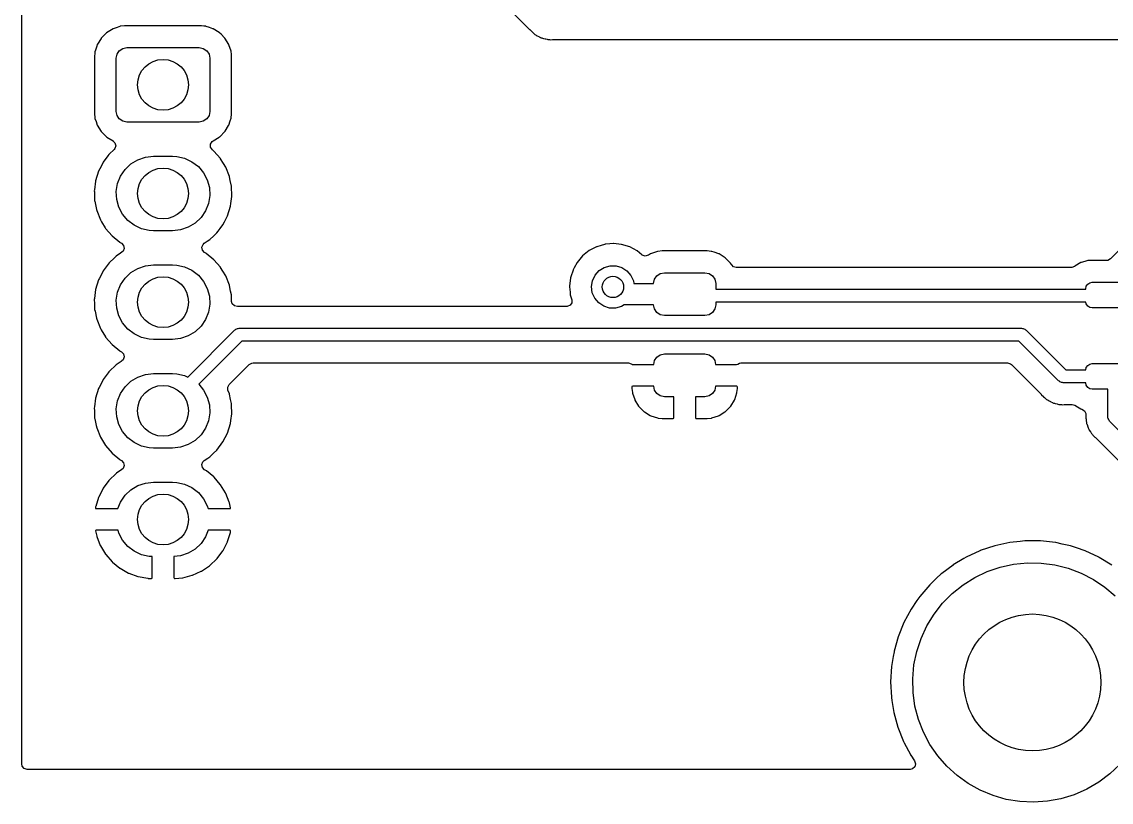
# Model space of a CAD drawing. Extents: x 14 to 417, y -165 to -100.
# Drawn here: x 14.48 to 39.94, y -162.82 to -144.58 of the extents above; entities that cross this region are included whole.
import ezdxf

# ---------------------------------------------------------------- set-up
doc = ezdxf.new("R2010")
doc.units = 0
doc.layers.add('BLACK', color=7, linetype='CONTINUOUS')

msp = doc.modelspace()

# ---------------------------------------------------------------- linework, layer by layer
at = {"layer": 'BLACK', "linetype": 'CONTINUOUS'}
for p, q in [((14.4785, -161.926), (14.4785, -116.288)), ((23.4793, -141.886), (26.3325, -144.739)), ((16.4607, -144.832), (16.3357, -144.957)), ((16.6111, -144.738), (16.4607, -144.832)), ((16.6835, -144.714), (16.6111, -144.738)), ((16.7723, -144.685), (16.6835, -144.714)), ((16.7788, -144.682), (16.7723, -144.685)), ((16.7723, -144.685), (16.7723, -144.685)), ((16.7857, -144.682), (16.7788, -144.682)), ((16.8813, -144.672), (16.7857, -144.682)), ((16.7857, -144.682), (16.7857, -144.682)), ((16.8814, -144.672), (16.8813, -144.672)), ((16.8846, -144.671), (16.8814, -144.672)), ((18.6754, -144.671), (16.8846, -144.671)), ((18.73, -144.677), (18.6754, -144.671)), ((18.773, -144.682), (18.73, -144.677)), ((18.7799, -144.682), (18.773, -144.682)), ((18.773, -144.682), (18.773, -144.682)), ((18.7864, -144.684), (18.7799, -144.682)), ((18.868, -144.711), (18.7864, -144.684)), ((18.7864, -144.684), (18.7864, -144.684)), ((18.9477, -144.738), (18.868, -144.711)), ((18.954, -144.742), (18.9477, -144.738)), ((19.0921, -144.827), (18.954, -144.742)), ((18.954, -144.742), (18.954, -144.742)), ((19.0983, -144.831), (19.0921, -144.827)), ((19.1358, -144.868), (19.0983, -144.831)), ((19.218, -144.95), (19.1358, -144.868)), ((26.3325, -144.739), (26.3404, -144.747)), ((26.3404, -144.747), (26.3447, -144.754)), ((26.3447, -144.754), (26.3505, -144.76)), ((26.3505, -144.76), (26.3505, -144.76)), ((26.3505, -144.76), (26.3964, -144.803)), ((26.3964, -144.803), (26.3992, -144.805)), ((26.3992, -144.805), (26.4198, -144.826)), ((26.4198, -144.826), (26.4233, -144.829)), ((26.4233, -144.829), (26.4323, -144.836)), ((26.4323, -144.836), (26.466, -144.868)), ((26.466, -144.868), (26.4729, -144.872)), ((26.4729, -144.872), (26.4729, -144.872)), ((26.4729, -144.872), (26.4848, -144.878)), ((26.4848, -144.878), (26.5013, -144.889)), ((16.2429, -145.107), (16.2304, -145.145)), ((16.2483, -145.098), (16.2429, -145.107)), ((16.3319, -144.963), (16.2483, -145.098)), ((16.3357, -144.957), (16.3319, -144.963)), ((16.3319, -144.963), (16.3319, -144.963)), ((19.2235, -144.956), (19.218, -144.95)), ((19.3165, -145.106), (19.2235, -144.956)), ((19.3189, -145.113), (19.3165, -145.106)), ((19.3692, -145.264), (19.3189, -145.113)), ((26.5013, -144.889), (26.5114, -144.897)), ((26.5114, -144.897), (26.5182, -144.902)), ((26.5182, -144.902), (26.5255, -144.906)), ((26.5255, -144.906), (26.5255, -144.906)), ((26.5255, -144.906), (26.5606, -144.921)), ((26.5606, -144.921), (26.5713, -144.926)), ((26.5713, -144.926), (26.6037, -144.944)), ((26.6037, -144.944), (26.6118, -144.948)), ((26.6118, -144.948), (26.6326, -144.954)), ((26.6326, -144.954), (26.6512, -144.96)), ((26.6512, -144.96), (26.6709, -144.968)), ((26.6709, -144.968), (26.7147, -144.975)), ((26.7147, -144.975), (26.7166, -144.976)), ((26.7166, -144.976), (26.7282, -144.978)), ((26.7282, -144.978), (26.7562, -144.985)), ((26.7562, -144.985), (26.7729, -144.99)), ((26.7729, -144.99), (26.7944, -144.99)), ((26.7944, -144.99), (26.8141, -144.991)), ((26.8141, -144.991), (26.8353, -144.995)), ((26.8353, -144.995), (26.8813, -144.99)), ((26.8813, -144.99), (26.8931, -144.99)), ((26.8931, -144.99), (144.051, -144.99)), ((16.1829, -145.317), (16.1765, -145.38)), ((16.1765, -145.38), (16.1765, -146.72)), ((16.1865, -145.282), (16.1829, -145.317)), ((16.1872, -145.275), (16.1865, -145.282)), ((16.1865, -145.282), (16.1865, -145.282)), ((16.1997, -145.238), (16.1872, -145.275)), ((16.2304, -145.145), (16.1997, -145.238)), ((16.685, -145.43), (16.704, -145.334)), ((16.704, -145.334), (16.7582, -145.253)), ((16.7582, -145.253), (16.8393, -145.199)), ((16.8393, -145.199), (16.935, -145.18)), ((16.935, -145.18), (18.625, -145.18)), ((18.625, -145.18), (18.7207, -145.199)), ((18.7207, -145.199), (18.8018, -145.253)), ((18.8018, -145.253), (18.856, -145.334)), ((18.856, -145.334), (18.875, -145.43)), ((19.3725, -145.274), (19.3692, -145.264)), ((19.3732, -145.281), (19.3725, -145.274)), ((19.3776, -145.323), (19.3732, -145.281)), ((19.3732, -145.281), (19.3732, -145.281)), ((19.3835, -145.38), (19.3776, -145.323)), ((19.3835, -146.72), (19.3835, -145.38)), ((16.685, -146.67), (16.685, -145.43)), ((18.875, -145.43), (18.875, -146.67)), ((16.704, -146.766), (16.685, -146.67)), ((18.875, -146.67), (18.856, -146.766)), ((16.1765, -146.72), (16.1768, -146.724)), ((16.1768, -146.724), (16.1768, -146.724)), ((16.1768, -146.724), (16.1862, -146.814)), ((16.1862, -146.814), (16.1875, -146.826)), ((16.1875, -146.826), (16.1897, -146.833)), ((16.1897, -146.833), (16.1897, -146.833)), ((16.1897, -146.833), (16.214, -146.906)), ((16.214, -146.906), (16.2434, -146.994)), ((16.7582, -146.847), (16.704, -146.766)), ((16.8393, -146.901), (16.7582, -146.847)), ((16.935, -146.92), (16.8393, -146.901)), ((18.625, -146.92), (16.935, -146.92)), ((18.7207, -146.901), (18.625, -146.92)), ((18.8018, -146.847), (18.7207, -146.901)), ((18.856, -146.766), (18.8018, -146.847)), ((19.3171, -146.993), (19.3494, -146.895)), ((19.3494, -146.895), (19.3706, -146.831)), ((19.3706, -146.831), (19.3728, -146.825)), ((19.3706, -146.831), (19.3706, -146.831)), ((19.3728, -146.825), (19.3738, -146.815)), ((19.3738, -146.815), (19.3808, -146.747)), ((19.3808, -146.747), (19.3835, -146.72)), ((16.2434, -146.994), (16.3365, -147.144)), ((16.3365, -147.144), (16.4617, -147.269)), ((19.1134, -147.254), (19.2191, -147.148)), ((19.2191, -147.148), (19.2243, -147.143)), ((19.2243, -147.143), (19.2318, -147.131)), ((19.2318, -147.131), (19.3133, -146.999)), ((19.3133, -146.999), (19.3171, -146.993)), ((19.3133, -146.999), (19.3133, -146.999)), ((16.4617, -147.269), (16.4679, -147.273)), ((16.4679, -147.273), (16.4679, -147.273)), ((16.4679, -147.273), (16.6123, -147.362)), ((16.6123, -147.362), (16.6109, -147.364)), ((16.6109, -147.364), (16.6553, -147.403)), ((16.6553, -147.403), (16.6748, -147.472)), ((18.8903, -147.438), (18.927, -147.377)), ((18.927, -147.377), (18.9494, -147.362)), ((18.9489, -147.362), (19.0931, -147.272)), ((18.9494, -147.362), (18.9489, -147.362)), ((19.0931, -147.272), (19.0993, -147.268)), ((19.0993, -147.268), (19.1134, -147.254)), ((16.5156, -147.678), (16.4923, -147.709)), ((16.5188, -147.673), (16.5156, -147.678)), ((16.5227, -147.67), (16.5188, -147.673)), ((16.6357, -147.562), (16.5227, -147.67)), ((16.5227, -147.67), (16.5227, -147.67)), ((16.6542, -147.54), (16.6357, -147.562)), ((16.6748, -147.472), (16.6542, -147.54)), ((18.8922, -147.509), (18.8903, -147.438)), ((18.9322, -147.568), (18.8922, -147.509)), ((18.9695, -147.598), (18.9322, -147.568)), ((19.1228, -147.775), (18.9695, -147.598)), ((16.3768, -147.866), (16.3, -148.017)), ((16.3792, -147.861), (16.3768, -147.866)), ((16.3768, -147.866), (16.3768, -147.866)), ((16.4923, -147.709), (16.3792, -147.861)), ((16.8925, -148.026), (17.029, -147.897)), ((17.029, -147.897), (17.1901, -147.8)), ((17.1901, -147.8), (17.3682, -147.74)), ((17.3682, -147.74), (17.555, -147.72)), ((17.555, -147.72), (18.005, -147.72)), ((18.005, -147.72), (18.102, -147.725)), ((18.102, -147.725), (18.2854, -147.766)), ((18.2854, -147.766), (18.4557, -147.846)), ((18.4557, -147.846), (18.605, -147.96)), ((19.1256, -147.779), (19.1228, -147.775)), ((19.1929, -147.89), (19.1256, -147.779)), ((19.1256, -147.779), (19.1256, -147.779)), ((19.2442, -147.975), (19.1929, -147.89)), ((16.2732, -148.07), (16.2038, -148.293)), ((16.3, -148.017), (16.2732, -148.07)), ((16.717, -148.356), (16.7868, -148.182)), ((16.7868, -148.182), (16.8925, -148.026)), ((18.605, -147.96), (18.7263, -148.104)), ((18.7263, -148.104), (18.8139, -148.27)), ((19.3301, -148.192), (19.2442, -147.975)), ((19.3312, -148.198), (19.3301, -148.192)), ((16.2031, -148.298), (16.1757, -148.505)), ((16.2038, -148.293), (16.2031, -148.298)), ((16.2031, -148.298), (16.2031, -148.298)), ((16.6864, -148.541), (16.717, -148.356)), ((18.8139, -148.27), (18.8638, -148.451)), ((18.8638, -148.451), (18.8736, -148.639)), ((19.3496, -148.285), (19.3312, -148.198)), ((19.3312, -148.198), (19.3312, -148.198)), ((19.3782, -148.421), (19.3496, -148.285)), ((19.3869, -148.655), (19.3782, -148.421)), ((16.1757, -148.505), (16.1731, -148.525)), ((16.1731, -148.525), (16.1733, -148.53)), ((16.1733, -148.53), (16.1733, -148.53)), ((16.1733, -148.53), (16.1742, -148.555)), ((16.1742, -148.555), (16.1818, -148.759)), ((16.6962, -148.729), (16.6864, -148.541)), ((18.8736, -148.639), (18.843, -148.824)), ((19.3648, -148.822), (19.3862, -148.66)), ((19.3862, -148.66), (19.3869, -148.655)), ((19.3862, -148.66), (19.3862, -148.66)), ((16.1818, -148.759), (16.1844, -148.771)), ((16.1844, -148.771), (16.2258, -148.968)), ((16.7461, -148.91), (16.6962, -148.729)), ((16.8337, -149.076), (16.7461, -148.91)), ((18.843, -148.824), (18.7732, -148.998)), ((19.2868, -149.111), (19.3562, -148.887)), ((19.3562, -148.887), (19.3648, -148.822)), ((16.2258, -148.968), (16.2299, -148.988)), ((16.2299, -148.988), (16.3158, -149.205)), ((16.3158, -149.205), (16.3423, -149.249)), ((16.955, -149.22), (16.8337, -149.076)), ((18.6675, -149.154), (18.531, -149.283)), ((18.7732, -148.998), (18.6675, -149.154)), ((19.2147, -149.252), (19.2844, -149.115)), ((19.2844, -149.115), (19.2868, -149.111)), ((19.2844, -149.115), (19.2844, -149.115)), ((16.3423, -149.249), (16.43, -149.393)), ((16.43, -149.393), (16.4372, -149.405)), ((16.4372, -149.405), (16.5905, -149.582)), ((17.1043, -149.334), (16.955, -149.22)), ((17.2746, -149.414), (17.1043, -149.334)), ((17.458, -149.455), (17.2746, -149.414)), ((17.555, -149.46), (17.458, -149.455)), ((18.005, -149.46), (17.555, -149.46)), ((18.1918, -149.44), (18.005, -149.46)), ((18.3699, -149.38), (18.1918, -149.44)), ((18.531, -149.283), (18.3699, -149.38)), ((19.0654, -149.474), (19.1136, -149.409)), ((19.1136, -149.409), (19.1808, -149.319)), ((19.1808, -149.319), (19.2147, -149.252)), ((16.5905, -149.582), (16.7714, -149.73)), ((18.7434, -149.755), (18.8152, -149.706)), ((18.8152, -149.706), (18.8719, -149.668)), ((18.8719, -149.668), (18.8771, -149.663)), ((18.8771, -149.663), (18.965, -149.579)), ((18.965, -149.579), (19.0412, -149.507)), ((19.0412, -149.507), (19.0654, -149.474)), ((40.3467, -149.698), (39.9246, -150.12)), ((16.7714, -149.73), (16.776, -149.733)), ((16.776, -149.733), (16.776, -149.733)), ((16.776, -149.733), (16.8085, -149.751)), ((16.8165, -149.965), (16.7882, -149.984)), ((16.8085, -149.751), (16.8578, -149.802)), ((16.8457, -149.938), (16.8165, -149.965)), ((16.8717, -149.872), (16.8457, -149.938)), ((16.8578, -149.802), (16.8717, -149.872)), ((18.6883, -149.848), (18.7143, -149.782)), ((18.7022, -149.918), (18.6883, -149.848)), ((18.7515, -149.969), (18.7022, -149.918)), ((18.7143, -149.782), (18.7434, -149.755)), ((18.784, -149.987), (18.7515, -149.969)), ((27.7407, -149.926), (27.5866, -150.05)), ((27.847, -149.871), (27.7407, -149.926)), ((27.9105, -149.838), (27.847, -149.871)), ((27.916, -149.835), (27.9105, -149.838)), ((27.9105, -149.838), (27.9105, -149.838)), ((28.0185, -149.805), (27.916, -149.835)), ((28.0998, -149.781), (28.0185, -149.805)), ((28.1057, -149.779), (28.0998, -149.781)), ((28.0998, -149.781), (28.0998, -149.781)), ((28.1118, -149.778), (28.1057, -149.779)), ((28.1119, -149.778), (28.1118, -149.778)), ((28.2204, -149.769), (28.1119, -149.778)), ((28.3027, -149.761), (28.2204, -149.769)), ((28.3088, -149.762), (28.3027, -149.761)), ((28.4932, -149.781), (28.3088, -149.762)), ((28.3088, -149.762), (28.3088, -149.762)), ((28.4994, -149.782), (28.4932, -149.781)), ((28.4932, -149.781), (28.4932, -149.781)), ((28.6883, -149.84), (28.4994, -149.782)), ((28.8623, -149.934), (28.6883, -149.84)), ((28.9713, -150.024), (28.8623, -149.934)), ((29.2682, -149.969), (29.1731, -150)), ((29.3343, -149.947), (29.2682, -149.969)), ((29.3408, -149.944), (29.3343, -149.947)), ((29.3343, -149.947), (29.3343, -149.947)), ((29.3477, -149.944), (29.3408, -149.944)), ((29.4433, -149.934), (29.3477, -149.944)), ((29.3477, -149.944), (29.3477, -149.944)), ((29.4434, -149.934), (29.4433, -149.934)), ((29.4466, -149.933), (29.4434, -149.934)), ((30.4974, -149.933), (29.4466, -149.933)), ((30.5433, -149.938), (30.4974, -149.933)), ((30.595, -149.944), (30.5433, -149.938)), ((30.6019, -149.944), (30.595, -149.944)), ((30.595, -149.944), (30.595, -149.944)), ((30.6084, -149.946), (30.6019, -149.944)), ((30.6655, -149.965), (30.6084, -149.946)), ((30.6084, -149.946), (30.6084, -149.946)), ((30.7697, -150), (30.6655, -149.965)), ((16.5188, -150.213), (16.3792, -150.401)), ((16.6452, -150.093), (16.5188, -150.213)), ((16.6842, -150.055), (16.6452, -150.093)), ((16.6881, -150.052), (16.6842, -150.055)), ((16.6842, -150.055), (16.6842, -150.055)), ((16.7882, -149.984), (16.6881, -150.052)), ((18.7886, -149.99), (18.784, -149.987)), ((18.784, -149.987), (18.784, -149.987)), ((18.9695, -150.138), (18.7886, -149.99)), ((19.1228, -150.315), (18.9695, -150.138)), ((27.4565, -150.207), (27.3887, -150.331)), ((27.4594, -150.202), (27.4565, -150.207)), ((27.4565, -150.207), (27.4565, -150.207)), ((27.5866, -150.05), (27.4594, -150.202)), ((28.9817, -150.032), (28.9713, -150.024)), ((29.0495, -150.053), (28.9817, -150.032)), ((29.1179, -150.035), (29.0495, -150.053)), ((29.1274, -150.029), (29.1179, -150.035)), ((29.1731, -150), (29.1274, -150.029)), ((30.776, -150.004), (30.7697, -150)), ((30.8756, -150.065), (30.776, -150.004)), ((30.776, -150.004), (30.776, -150.004)), ((30.9203, -150.093), (30.8756, -150.065)), ((31.0455, -150.218), (30.9203, -150.093)), ((31.0648, -150.249), (31.0455, -150.218)), ((39.2344, -150.206), (39.0912, -150.291)), ((39.242, -150.204), (39.2344, -150.206)), ((39.3232, -150.181), (39.242, -150.204)), ((39.242, -150.204), (39.242, -150.204)), ((39.3942, -150.16), (39.3232, -150.181)), ((39.4006, -150.159), (39.3942, -150.16)), ((39.429, -150.157), (39.4006, -150.159)), ((39.4006, -150.159), (39.4006, -150.159)), ((39.4315, -150.157), (39.429, -150.157)), ((39.429, -150.157), (39.429, -150.157)), ((39.8355, -150.157), (39.4315, -150.157)), ((39.8623, -150.154), (39.8355, -150.157)), ((39.9246, -150.12), (39.8623, -150.154)), ((16.3768, -150.406), (16.2863, -150.584)), ((16.3792, -150.401), (16.3768, -150.406)), ((16.3768, -150.406), (16.3768, -150.406)), ((16.8925, -150.566), (17.029, -150.437)), ((17.029, -150.437), (17.1901, -150.34)), ((17.1901, -150.34), (17.3682, -150.28)), ((17.3682, -150.28), (17.555, -150.26)), ((17.555, -150.26), (18.005, -150.26)), ((18.005, -150.26), (18.102, -150.265)), ((18.102, -150.265), (18.2854, -150.306)), ((18.2854, -150.306), (18.4557, -150.386)), ((18.4557, -150.386), (18.605, -150.5)), ((19.1256, -150.319), (19.1228, -150.315)), ((19.178, -150.406), (19.1256, -150.319)), ((19.1256, -150.319), (19.1256, -150.319)), ((19.2442, -150.515), (19.178, -150.406)), ((27.3623, -150.381), (27.3111, -150.542)), ((27.3642, -150.375), (27.3623, -150.381)), ((27.3623, -150.381), (27.3623, -150.381)), ((27.3887, -150.331), (27.3642, -150.375)), ((27.8777, -150.5), (27.9715, -150.394)), ((27.9715, -150.394), (28.0914, -150.318)), ((28.0914, -150.318), (28.2277, -150.279)), ((28.2277, -150.279), (28.3695, -150.28)), ((28.3695, -150.28), (28.5053, -150.321)), ((28.5053, -150.321), (28.6243, -150.398)), ((28.6243, -150.398), (28.7168, -150.505)), ((29.3202, -150.515), (29.4013, -150.461)), ((29.4013, -150.461), (29.497, -150.442)), ((29.497, -150.442), (30.447, -150.442)), ((30.447, -150.442), (30.5427, -150.461)), ((30.5427, -150.461), (30.6238, -150.515)), ((31.0725, -150.261), (31.0648, -150.249)), ((31.1115, -150.301), (31.0725, -150.261)), ((31.1796, -150.321), (31.1115, -150.301)), ((39.0111, -150.321), (31.1796, -150.321)), ((39.0222, -150.321), (39.0111, -150.321)), ((39.0873, -150.295), (39.0222, -150.321)), ((39.0912, -150.291), (39.0873, -150.295)), ((16.2732, -150.609), (16.2038, -150.833)), ((16.2863, -150.584), (16.2732, -150.609)), ((16.717, -150.896), (16.7868, -150.722)), ((16.7868, -150.722), (16.8925, -150.566)), ((18.605, -150.5), (18.7263, -150.644)), ((18.7263, -150.644), (18.8139, -150.81)), ((19.3301, -150.732), (19.2442, -150.515)), ((19.3312, -150.738), (19.3301, -150.732)), ((19.3589, -150.87), (19.3312, -150.738)), ((19.3312, -150.738), (19.3312, -150.738)), ((27.3044, -150.564), (27.2823, -150.76)), ((27.3111, -150.542), (27.3044, -150.564)), ((27.7956, -150.768), (27.8174, -150.628)), ((27.8174, -150.628), (27.8777, -150.5)), ((28.7168, -150.505), (28.7755, -150.634)), ((28.7755, -150.634), (28.7838, -150.692)), ((28.7838, -150.692), (29.247, -150.692)), ((29.247, -150.692), (29.266, -150.596)), ((29.266, -150.596), (29.3202, -150.515)), ((30.6238, -150.515), (30.678, -150.596)), ((30.678, -150.596), (30.697, -150.692)), ((30.697, -150.692), (30.697, -150.829)), ((39.3594, -150.758), (39.3919, -150.709)), ((39.3919, -150.709), (39.4406, -150.677)), ((39.4406, -150.677), (39.498, -150.665)), ((39.498, -150.665), (40.0984, -150.665)), ((16.2031, -150.838), (16.1763, -151.041)), ((16.2038, -150.833), (16.2031, -150.838)), ((16.2031, -150.838), (16.2031, -150.838)), ((16.6864, -151.081), (16.717, -150.896)), ((18.8139, -150.81), (18.8638, -150.991)), ((18.8638, -150.991), (18.8736, -151.179)), ((19.3782, -150.961), (19.3589, -150.87)), ((19.3838, -151.112), (19.3782, -150.961)), ((27.2823, -150.76), (27.2832, -150.771)), ((27.2832, -150.771), (27.2938, -150.897)), ((27.2938, -150.897), (27.2989, -150.957)), ((27.2989, -150.957), (27.3318, -151.072)), ((27.814, -150.909), (27.7956, -150.768)), ((27.8711, -151.039), (27.814, -150.909)), ((30.697, -150.829), (39.348, -150.829)), ((39.348, -150.815), (39.3594, -150.758)), ((39.348, -150.829), (39.348, -150.815)), ((16.1763, -151.041), (16.1731, -151.065)), ((16.1731, -151.065), (16.1733, -151.07)), ((16.1733, -151.07), (16.1733, -151.07)), ((16.1733, -151.07), (16.1767, -151.162)), ((16.1767, -151.162), (16.1818, -151.299)), ((16.6962, -151.269), (16.6864, -151.081)), ((18.8736, -151.179), (18.843, -151.364)), ((19.3838, -151.113), (19.3838, -151.112)), ((19.3987, -151.167), (19.3838, -151.113)), ((19.4484, -151.218), (19.3987, -151.167)), ((19.5166, -151.233), (19.4484, -151.218)), ((19.5457, -151.233), (19.5166, -151.233)), ((19.5166, -151.233), (19.5166, -151.233)), ((19.5496, -151.233), (19.5457, -151.233)), ((19.6125, -151.231), (19.5496, -151.233)), ((19.6205, -151.231), (19.6125, -151.231)), ((19.6125, -151.231), (19.6125, -151.231)), ((19.6282, -151.233), (19.6205, -151.231)), ((19.6401, -151.233), (19.6282, -151.233)), ((27.2108, -151.233), (19.6401, -151.233)), ((27.228, -151.232), (27.2108, -151.233)), ((27.2928, -151.203), (27.228, -151.232)), ((27.3315, -151.144), (27.2928, -151.203)), ((27.332, -151.073), (27.3315, -151.144)), ((27.3318, -151.072), (27.332, -151.073)), ((27.9623, -151.147), (27.8711, -151.039)), ((28.0803, -151.226), (27.9623, -151.147)), ((28.2157, -151.268), (28.0803, -151.226)), ((28.4942, -151.233), (28.3574, -151.271)), ((28.5614, -151.192), (28.4942, -151.233)), ((29.247, -151.192), (28.5614, -151.192)), ((29.266, -151.288), (29.247, -151.192)), ((30.697, -151.192), (30.678, -151.288)), ((39.3508, -151.13), (30.697, -151.13)), ((30.697, -151.13), (30.697, -151.192)), ((39.3594, -151.173), (39.3508, -151.13)), ((39.3919, -151.222), (39.3594, -151.173)), ((39.4406, -151.254), (39.3919, -151.222)), ((16.1818, -151.299), (16.1909, -151.342)), ((16.1909, -151.342), (16.225, -151.504)), ((16.225, -151.504), (16.2299, -151.528)), ((16.7461, -151.45), (16.6962, -151.269)), ((16.8337, -151.616), (16.7461, -151.45)), ((18.843, -151.364), (18.7732, -151.538)), ((28.3574, -151.271), (28.2157, -151.268)), ((29.3202, -151.369), (29.266, -151.288)), ((29.4013, -151.423), (29.3202, -151.369)), ((29.497, -151.442), (29.4013, -151.423)), ((30.447, -151.442), (29.497, -151.442)), ((30.5427, -151.423), (30.447, -151.442)), ((30.6238, -151.369), (30.5427, -151.423)), ((30.678, -151.288), (30.6238, -151.369)), ((39.498, -151.266), (39.4406, -151.254)), ((40.523, -151.266), (39.498, -151.266)), ((16.2299, -151.528), (16.3158, -151.745)), ((16.3158, -151.745), (16.3332, -151.774)), ((16.955, -151.76), (16.8337, -151.616)), ((17.1043, -151.874), (16.955, -151.76)), ((18.6675, -151.694), (18.531, -151.823)), ((18.7732, -151.538), (18.6675, -151.694)), ((19.469, -151.776), (19.483, -151.762)), ((19.483, -151.762), (19.5021, -151.757)), ((19.5021, -151.757), (19.5192, -151.747)), ((19.5192, -151.747), (19.5389, -151.747)), ((19.5389, -151.747), (19.558, -151.742)), ((19.558, -151.742), (37.846, -151.742)), ((37.846, -151.742), (37.8651, -151.747)), ((37.8651, -151.747), (37.8848, -151.747)), ((37.8848, -151.747), (37.9019, -151.757)), ((37.9019, -151.757), (37.921, -151.762)), ((37.921, -151.762), (37.935, -151.776)), ((16.3332, -151.774), (16.4339, -151.94)), ((16.4339, -151.94), (16.4372, -151.945)), ((16.4372, -151.945), (16.5905, -152.122)), ((17.2746, -151.954), (17.1043, -151.874)), ((17.458, -151.995), (17.2746, -151.954)), ((17.555, -152), (17.458, -151.995)), ((18.005, -152), (17.555, -152)), ((18.1918, -151.98), (18.005, -152)), ((18.3699, -151.92), (18.1918, -151.98)), ((18.3577, -152.88), (19.4519, -151.786)), ((18.531, -151.823), (18.3699, -151.92)), ((19.4519, -151.786), (19.469, -151.776)), ((37.935, -151.776), (37.9521, -151.786)), ((37.9521, -151.786), (38.8816, -152.715)), ((16.5905, -152.122), (16.7714, -152.27)), ((16.7714, -152.27), (16.776, -152.273)), ((19.6201, -152.042), (18.6128, -153.049)), ((37.7839, -152.042), (19.6201, -152.042)), ((38.7134, -152.972), (37.7839, -152.042)), ((16.7987, -152.517), (16.6881, -152.592)), ((16.776, -152.273), (16.776, -152.273)), ((16.776, -152.273), (16.8085, -152.291)), ((16.8165, -152.505), (16.7987, -152.517)), ((16.8085, -152.291), (16.8578, -152.342)), ((16.8457, -152.478), (16.8165, -152.505)), ((16.8717, -152.412), (16.8457, -152.478)), ((16.8578, -152.342), (16.8717, -152.412)), ((29.2478, -152.588), (29.266, -152.496)), ((29.266, -152.496), (29.3202, -152.415)), ((29.3202, -152.415), (29.4013, -152.361)), ((29.4013, -152.361), (29.497, -152.342)), ((29.497, -152.342), (30.447, -152.342)), ((30.447, -152.342), (30.5427, -152.361)), ((30.5427, -152.361), (30.6238, -152.415)), ((30.6238, -152.415), (30.678, -152.496)), ((30.678, -152.496), (30.6962, -152.588)), ((16.5156, -152.758), (16.4976, -152.782)), ((16.5188, -152.753), (16.5156, -152.758)), ((16.6881, -152.592), (16.5188, -152.753)), ((19.3259, -153.055), (19.7939, -152.587)), ((19.7939, -152.587), (19.8562, -152.553)), ((19.8562, -152.553), (19.8829, -152.55)), ((19.8829, -152.55), (28.6565, -152.55)), ((28.6565, -152.55), (28.7246, -152.571)), ((28.7246, -152.571), (28.739, -152.581)), ((28.739, -152.581), (28.7449, -152.586)), ((28.7449, -152.586), (28.7525, -152.588)), ((28.7525, -152.588), (29.2478, -152.588)), ((30.6962, -152.588), (31.1869, -152.588)), ((31.1869, -152.588), (31.2154, -152.58)), ((31.2154, -152.58), (31.2528, -152.556)), ((31.2528, -152.556), (31.2883, -152.55)), ((31.2883, -152.55), (37.521, -152.55)), ((37.521, -152.55), (37.5892, -152.571)), ((37.5892, -152.571), (37.6101, -152.587)), ((37.6101, -152.587), (38.2958, -153.273)), ((38.8816, -152.715), (39.348, -152.715)), ((39.348, -152.715), (39.3594, -152.658)), ((39.3594, -152.658), (39.3919, -152.609)), ((39.3919, -152.609), (39.4406, -152.577)), ((39.4406, -152.577), (39.498, -152.565)), ((39.498, -152.565), (40.523, -152.565)), ((16.3768, -152.946), (16.2868, -153.123)), ((16.3792, -152.941), (16.3768, -152.946)), ((16.3768, -152.946), (16.3768, -152.946)), ((16.4976, -152.782), (16.3792, -152.941)), ((16.8925, -153.106), (17.029, -152.977)), ((17.029, -152.977), (17.1901, -152.88)), ((17.1901, -152.88), (17.3682, -152.82)), ((17.3682, -152.82), (17.555, -152.8)), ((17.555, -152.8), (18.005, -152.8)), ((18.005, -152.8), (18.102, -152.805)), ((18.102, -152.805), (18.2854, -152.846)), ((18.2854, -152.846), (18.3577, -152.88)), ((38.7305, -152.981), (38.7134, -152.972)), ((38.7445, -152.995), (38.7305, -152.981)), ((38.7636, -153.001), (38.7445, -152.995)), ((38.7807, -153.01), (38.7636, -153.001)), ((38.8004, -153.01), (38.7807, -153.01)), ((38.8195, -153.016), (38.8004, -153.01)), ((39.348, -153.016), (38.8195, -153.016)), ((39.3594, -153.073), (39.348, -153.016)), ((16.2732, -153.149), (16.2038, -153.373)), ((16.2868, -153.123), (16.2732, -153.149)), ((16.717, -153.436), (16.7868, -153.262)), ((16.7868, -153.262), (16.8925, -153.106)), ((18.6128, -153.049), (18.7263, -153.184)), ((18.7263, -153.184), (18.8139, -153.35)), ((19.2914, -153.12), (19.3259, -153.055)), ((19.2932, -153.139), (19.2914, -153.12)), ((19.2978, -153.191), (19.2932, -153.139)), ((19.3301, -153.272), (19.2978, -153.191)), ((19.3312, -153.278), (19.3301, -153.272)), ((19.3582, -153.406), (19.3312, -153.278)), ((19.3312, -153.278), (19.3312, -153.278)), ((28.7407, -153.102), (28.739, -153.11)), ((28.739, -153.11), (28.739, -153.139)), ((28.739, -153.139), (28.7393, -153.146)), ((28.7393, -153.146), (28.7493, -153.241)), ((28.7419, -153.1), (28.7407, -153.102)), ((28.7571, -153.096), (28.7419, -153.1)), ((28.7493, -153.241), (28.7521, -153.255)), ((28.7521, -153.255), (28.8036, -153.409)), ((29.2478, -153.096), (28.7571, -153.096)), ((29.266, -153.188), (29.2478, -153.096)), ((29.3202, -153.269), (29.266, -153.188)), ((29.4013, -153.323), (29.3202, -153.269)), ((30.6238, -153.269), (30.5427, -153.323)), ((30.678, -153.188), (30.6238, -153.269)), ((30.6962, -153.096), (30.678, -153.188)), ((31.1915, -153.096), (30.6962, -153.096)), ((31.141, -153.408), (31.1921, -153.253)), ((31.1991, -153.098), (31.1915, -153.096)), ((31.1921, -153.253), (31.195, -153.24)), ((31.195, -153.24), (31.2047, -153.146)), ((31.2005, -153.099), (31.1991, -153.098)), ((31.205, -153.114), (31.2005, -153.099)), ((31.2047, -153.146), (31.205, -153.139)), ((31.205, -153.139), (31.205, -153.114)), ((38.2958, -153.273), (38.3038, -153.282)), ((38.3038, -153.282), (38.3081, -153.289)), ((38.3081, -153.289), (38.3139, -153.294)), ((39.3919, -153.122), (39.3594, -153.073)), ((39.4406, -153.154), (39.3919, -153.122)), ((39.498, -153.165), (39.4406, -153.154)), ((39.8605, -153.165), (39.498, -153.165)), ((39.8605, -153.802), (39.8605, -153.165)), ((16.2031, -153.378), (16.1762, -153.581)), ((16.2038, -153.373), (16.2031, -153.378)), ((16.2031, -153.378), (16.2031, -153.378)), ((16.6864, -153.621), (16.717, -153.436)), ((18.8139, -153.35), (18.8638, -153.531)), ((18.8638, -153.531), (18.8736, -153.719)), ((19.3782, -153.501), (19.3582, -153.406)), ((19.3797, -153.541), (19.3782, -153.501)), ((19.3867, -153.73), (19.3797, -153.541)), ((28.8036, -153.409), (28.8098, -153.422)), ((28.8098, -153.422), (28.8951, -153.56)), ((29.497, -153.342), (29.4013, -153.323)), ((29.718, -153.342), (29.497, -153.342)), ((29.718, -153.836), (29.718, -153.342)), ((30.447, -153.342), (30.226, -153.342)), ((30.226, -153.342), (30.226, -153.832)), ((30.5427, -153.323), (30.447, -153.342)), ((31.0498, -153.559), (31.1348, -153.421)), ((31.1348, -153.421), (31.141, -153.408)), ((38.3139, -153.294), (38.3139, -153.294)), ((38.3139, -153.294), (38.3598, -153.337)), ((38.3598, -153.337), (38.3626, -153.34)), ((38.3626, -153.34), (38.3832, -153.36)), ((38.3832, -153.36), (38.3867, -153.363)), ((38.3867, -153.363), (38.3957, -153.371)), ((38.3957, -153.371), (38.4294, -153.402)), ((38.4294, -153.402), (38.4363, -153.406)), ((38.4363, -153.406), (38.4363, -153.406)), ((38.4363, -153.406), (38.4482, -153.413)), ((38.4482, -153.413), (38.4647, -153.424)), ((38.4647, -153.424), (38.4748, -153.431)), ((38.4748, -153.431), (38.4816, -153.437)), ((38.4816, -153.437), (38.4889, -153.44)), ((38.4889, -153.44), (38.4889, -153.44)), ((38.4889, -153.44), (38.524, -153.455)), ((38.524, -153.455), (38.5347, -153.46)), ((38.5347, -153.46), (38.5665, -153.478)), ((38.5665, -153.478), (38.5752, -153.483)), ((38.5752, -153.483), (38.5959, -153.488)), ((38.5959, -153.488), (38.6146, -153.494)), ((38.6146, -153.494), (38.6343, -153.503)), ((38.6343, -153.503), (38.6781, -153.51)), ((38.6781, -153.51), (38.6799, -153.51)), ((38.6799, -153.51), (38.6916, -153.513)), ((38.6916, -153.513), (38.7196, -153.52)), ((38.7196, -153.52), (38.7363, -153.524)), ((38.7363, -153.524), (38.7578, -153.524)), ((38.7578, -153.524), (38.7775, -153.526)), ((38.7775, -153.526), (38.7987, -153.529)), ((38.7987, -153.529), (38.8446, -153.525)), ((38.8446, -153.525), (38.8565, -153.524)), ((38.8565, -153.524), (39.0297, -153.524)), ((39.0297, -153.524), (39.0939, -153.542)), ((39.0939, -153.542), (39.1543, -153.577)), ((16.1762, -153.581), (16.1731, -153.605)), ((16.1731, -153.605), (16.1733, -153.61)), ((16.1733, -153.61), (16.1733, -153.61)), ((16.1733, -153.61), (16.1751, -153.66)), ((16.1751, -153.66), (16.1818, -153.839)), ((16.6962, -153.809), (16.6864, -153.621)), ((18.8736, -153.719), (18.843, -153.904)), ((19.3653, -153.898), (19.3862, -153.74)), ((19.3862, -153.74), (19.3869, -153.735)), ((19.3862, -153.74), (19.3862, -153.74)), ((19.3869, -153.735), (19.3867, -153.73)), ((28.8951, -153.56), (28.9041, -153.571)), ((28.9041, -153.571), (29.0188, -153.686)), ((29.0188, -153.686), (29.0302, -153.695)), ((29.0302, -153.695), (29.1682, -153.78)), ((29.1682, -153.78), (29.1814, -153.786)), ((29.1814, -153.786), (29.3357, -153.837)), ((30.6096, -153.837), (30.7638, -153.785)), ((30.7638, -153.785), (30.777, -153.779)), ((30.777, -153.779), (30.9148, -153.694)), ((30.9148, -153.694), (30.9262, -153.685)), ((30.9262, -153.685), (31.0407, -153.57)), ((31.0407, -153.57), (31.0498, -153.559)), ((39.1543, -153.577), (39.2344, -153.625)), ((39.2344, -153.625), (39.2553, -153.631)), ((39.2553, -153.631), (39.2592, -153.632)), ((39.2592, -153.632), (39.319, -153.67)), ((39.319, -153.67), (39.3487, -153.735)), ((39.3487, -153.735), (39.35, -153.749)), ((39.35, -153.749), (39.3519, -153.811)), ((16.1818, -153.839), (16.1851, -153.854)), ((16.1851, -153.854), (16.2191, -154.016)), ((16.2191, -154.016), (16.2299, -154.068)), ((16.7461, -153.99), (16.6962, -153.809)), ((16.8337, -154.156), (16.7461, -153.99)), ((18.843, -153.904), (18.7732, -154.078)), ((19.2868, -154.19), (19.3562, -153.967)), ((19.3562, -153.967), (19.3653, -153.898)), ((29.3357, -153.837), (29.3491, -153.84)), ((29.3491, -153.84), (29.4434, -153.85)), ((29.4434, -153.85), (29.4499, -153.85)), ((29.4499, -153.85), (29.6999, -153.85)), ((29.6999, -153.85), (29.7151, -153.846)), ((29.7151, -153.846), (29.7163, -153.844)), ((29.7163, -153.844), (29.718, -153.836)), ((30.226, -153.832), (30.2305, -153.847)), ((30.2305, -153.847), (30.2319, -153.848)), ((30.2319, -153.848), (30.2395, -153.85)), ((30.2395, -153.85), (30.4941, -153.85)), ((30.4941, -153.85), (30.5006, -153.85)), ((30.5006, -153.85), (30.5962, -153.84)), ((30.5962, -153.84), (30.6096, -153.837)), ((39.3519, -153.811), (39.352, -153.815)), ((39.352, -153.815), (39.352, -153.844)), ((39.352, -153.844), (39.3526, -153.848)), ((39.3526, -153.848), (39.3535, -153.86)), ((39.3535, -153.86), (39.3549, -153.906)), ((39.3549, -153.906), (39.3571, -153.914)), ((39.3571, -153.914), (39.3571, -153.914)), ((39.3571, -153.914), (39.3609, -153.927)), ((39.3609, -153.927), (39.3649, -153.946)), ((39.3649, -153.946), (39.3676, -153.968)), ((39.3676, -153.968), (39.3705, -153.975)), ((39.3705, -153.975), (39.3705, -153.975)), ((39.3705, -153.975), (39.3846, -154.011)), ((39.3846, -154.011), (39.3885, -154.022)), ((39.3885, -154.022), (39.4014, -154.066)), ((39.8656, -153.822), (39.8605, -153.802)), ((39.8656, -153.841), (39.8656, -153.822)), ((39.8755, -153.858), (39.8656, -153.841)), ((39.8806, -153.877), (39.8755, -153.858)), ((39.8946, -153.891), (39.8806, -153.877)), ((39.9044, -153.909), (39.8946, -153.891)), ((41.2959, -155.3), (39.9044, -153.909)), ((16.2299, -154.068), (16.3158, -154.285)), ((16.3158, -154.285), (16.3186, -154.29)), ((16.3186, -154.29), (16.3659, -154.368)), ((16.955, -154.3), (16.8337, -154.156)), ((17.1043, -154.414), (16.955, -154.3)), ((18.6675, -154.234), (18.531, -154.363)), ((18.7732, -154.078), (18.6675, -154.234)), ((19.1808, -154.399), (19.2341, -154.294)), ((19.2341, -154.294), (19.2844, -154.195)), ((19.2844, -154.195), (19.2868, -154.19)), ((19.2844, -154.195), (19.2844, -154.195)), ((39.4014, -154.066), (39.4123, -154.085)), ((39.4123, -154.085), (39.421, -154.102)), ((39.421, -154.102), (39.4289, -154.122)), ((39.4289, -154.122), (39.456, -154.16)), ((39.456, -154.16), (39.4625, -154.17)), ((39.4625, -154.17), (39.482, -154.202)), ((39.482, -154.202), (39.482, -154.202)), ((39.482, -154.202), (39.486, -154.209)), ((39.486, -154.209), (39.5012, -154.224)), ((39.5012, -154.224), (39.5141, -154.24)), ((39.5141, -154.24), (39.5267, -154.257)), ((39.5267, -154.257), (39.5548, -154.28)), ((39.5548, -154.28), (39.5623, -154.286)), ((39.5623, -154.286), (39.571, -154.294)), ((39.571, -154.294), (40.8783, -155.602)), ((16.3659, -154.368), (16.4372, -154.485)), ((16.4372, -154.485), (16.5905, -154.662)), ((17.2746, -154.494), (17.1043, -154.414)), ((17.458, -154.535), (17.2746, -154.494)), ((17.555, -154.54), (17.458, -154.535)), ((18.005, -154.54), (17.555, -154.54)), ((18.1918, -154.52), (18.005, -154.54)), ((18.3699, -154.46), (18.1918, -154.52)), ((18.531, -154.363), (18.3699, -154.46)), ((19.0412, -154.587), (19.1808, -154.399)), ((16.5905, -154.662), (16.7714, -154.81)), ((16.7714, -154.81), (16.776, -154.813)), ((16.776, -154.813), (16.776, -154.813)), ((16.776, -154.813), (16.809, -154.832)), ((18.743, -154.835), (18.825, -154.78)), ((18.825, -154.78), (18.8719, -154.748)), ((18.8719, -154.748), (18.8761, -154.744)), ((18.8761, -154.744), (18.9624, -154.662)), ((18.9624, -154.662), (19.0412, -154.587)), ((16.817, -155.046), (16.6928, -155.129)), ((16.809, -154.832), (16.8583, -154.883)), ((16.8462, -155.018), (16.817, -155.046)), ((16.8722, -154.952), (16.8462, -155.018)), ((16.8583, -154.883), (16.8722, -154.952)), ((18.6879, -154.928), (18.7138, -154.862)), ((18.7017, -154.998), (18.6879, -154.928)), ((18.751, -155.049), (18.7017, -154.998)), ((18.7138, -154.862), (18.743, -154.835)), ((18.7837, -155.068), (18.751, -155.049)), ((18.7925, -155.074), (18.7837, -155.068)), ((16.516, -155.298), (16.3828, -155.477)), ((16.5231, -155.29), (16.516, -155.298)), ((16.6846, -155.136), (16.5231, -155.29)), ((16.6928, -155.129), (16.6846, -155.136)), ((18.965, -155.215), (18.7925, -155.074)), ((18.9727, -155.223), (18.965, -155.215)), ((19.1189, -155.391), (18.9727, -155.223)), ((16.3772, -155.486), (16.276, -155.685)), ((16.3828, -155.477), (16.3772, -155.486)), ((16.8925, -155.646), (17.029, -155.517)), ((17.029, -155.517), (17.1901, -155.42)), ((17.1901, -155.42), (17.3682, -155.36)), ((17.3682, -155.36), (17.555, -155.34)), ((17.555, -155.34), (18.005, -155.34)), ((18.005, -155.34), (18.102, -155.345)), ((18.102, -155.345), (18.2854, -155.386)), ((18.2854, -155.386), (18.4557, -155.466)), ((18.4557, -155.466), (18.605, -155.58)), ((18.605, -155.58), (18.7263, -155.724)), ((19.1252, -155.4), (19.1189, -155.391)), ((19.241, -155.591), (19.1252, -155.4)), ((16.272, -155.695), (16.2059, -155.908)), ((16.276, -155.685), (16.272, -155.695)), ((16.7251, -155.956), (16.7868, -155.802)), ((16.7868, -155.802), (16.8925, -155.646)), ((18.7263, -155.724), (18.8139, -155.89)), ((19.2457, -155.6), (19.241, -155.591)), ((19.3277, -155.808), (19.2457, -155.6)), ((19.3307, -155.818), (19.3277, -155.808)), ((19.3567, -155.941), (19.3307, -155.818)), ((16.2036, -155.918), (16.201, -155.938)), ((16.201, -155.938), (16.2032, -155.952)), ((16.2032, -155.952), (16.2163, -155.956)), ((16.2059, -155.908), (16.2036, -155.918)), ((16.2163, -155.956), (16.7251, -155.956)), ((18.8139, -155.89), (18.8322, -155.956)), ((18.8322, -155.956), (19.3416, -155.956)), ((19.3416, -155.956), (19.3552, -155.952)), ((19.3552, -155.952), (19.3567, -155.941)), ((16.2048, -156.468), (16.2033, -156.479)), ((16.2033, -156.479), (16.2293, -156.602)), ((16.2184, -156.464), (16.2048, -156.468)), ((16.7278, -156.464), (16.2184, -156.464)), ((16.7461, -156.53), (16.7278, -156.464)), ((16.8337, -156.696), (16.7461, -156.53)), ((18.8349, -156.464), (18.7732, -156.618)), ((19.3437, -156.464), (18.8349, -156.464)), ((19.288, -156.725), (19.3541, -156.512)), ((19.3568, -156.468), (19.3437, -156.464)), ((19.3541, -156.512), (19.3564, -156.502)), ((19.3564, -156.502), (19.359, -156.482)), ((19.359, -156.482), (19.3568, -156.468)), ((16.2293, -156.602), (16.2323, -156.612)), ((16.2323, -156.612), (16.3143, -156.82)), ((16.3143, -156.82), (16.319, -156.829)), ((16.319, -156.829), (16.4348, -157.02)), ((16.955, -156.84), (16.8337, -156.696)), ((17.1043, -156.954), (16.955, -156.84)), ((18.6675, -156.774), (18.531, -156.903)), ((18.7732, -156.618), (18.6675, -156.774)), ((19.1828, -156.934), (19.284, -156.735)), ((19.284, -156.735), (19.288, -156.725)), ((37.2201, -156.826), (36.8803, -156.939)), ((37.5703, -156.749), (37.2201, -156.826)), ((37.5736, -156.749), (37.5703, -156.749)), ((37.8134, -156.723), (37.5736, -156.749)), ((37.5736, -156.749), (37.5736, -156.749)), ((37.9266, -156.711), (37.8134, -156.723)), ((38.1121, -156.712), (37.9266, -156.711)), ((38.2816, -156.712), (38.1121, -156.712)), ((38.285, -156.712), (38.2816, -156.712)), ((38.2816, -156.712), (38.2816, -156.712)), ((38.2883, -156.712), (38.285, -156.712)), ((38.6378, -156.751), (38.2883, -156.712)), ((38.2883, -156.712), (38.2883, -156.712)), ((38.6412, -156.751), (38.6378, -156.751)), ((38.6378, -156.751), (38.6378, -156.751)), ((38.6445, -156.752), (38.6412, -156.751)), ((38.7927, -156.785), (38.6445, -156.752)), ((38.6445, -156.752), (38.6445, -156.752)), ((38.991, -156.829), (38.7927, -156.785)), ((38.9943, -156.83), (38.991, -156.829)), ((39.134, -156.877), (38.9943, -156.83)), ((38.9943, -156.83), (38.9943, -156.83)), ((16.4348, -157.02), (16.4411, -157.029)), ((16.4411, -157.029), (16.5873, -157.197)), ((17.2746, -157.034), (17.1043, -156.954)), ((17.458, -157.075), (17.2746, -157.034)), ((17.526, -157.078), (17.458, -157.075)), ((17.526, -157.574), (17.526, -157.078)), ((18.1918, -157.06), (18.034, -157.077)), ((18.034, -157.077), (18.034, -157.57)), ((18.3699, -157), (18.1918, -157.06)), ((18.531, -156.903), (18.3699, -157)), ((19.044, -157.122), (19.1772, -156.943)), ((19.1772, -156.943), (19.1828, -156.934)), ((36.5518, -157.091), (36.4995, -157.122)), ((36.5547, -157.089), (36.5518, -157.091)), ((36.5518, -157.091), (36.5518, -157.091)), ((36.8722, -156.943), (36.5547, -157.089)), ((36.8772, -156.941), (36.8722, -156.943)), ((36.8803, -156.939), (36.8772, -156.941)), ((36.8772, -156.941), (36.8772, -156.941)), ((39.3305, -156.944), (39.134, -156.877)), ((39.6555, -157.094), (39.3305, -156.944)), ((39.6584, -157.096), (39.6555, -157.094)), ((39.9595, -157.278), (39.6584, -157.096)), ((39.6584, -157.096), (39.6584, -157.096)), ((16.5873, -157.197), (16.595, -157.205)), ((16.595, -157.205), (16.7675, -157.346)), ((16.7675, -157.346), (16.7763, -157.352)), ((16.7763, -157.352), (16.9703, -157.463)), ((18.682, -157.415), (18.8672, -157.291)), ((18.8672, -157.291), (18.8754, -157.284)), ((18.8754, -157.284), (19.0369, -157.13)), ((19.0369, -157.13), (19.044, -157.122)), ((36.2445, -157.275), (35.9801, -157.475)), ((36.2472, -157.273), (36.2445, -157.275)), ((36.2445, -157.275), (36.2445, -157.275)), ((36.4995, -157.122), (36.2472, -157.273)), ((37.042, -157.428), (37.347, -157.323)), ((37.347, -157.323), (37.662, -157.254)), ((37.662, -157.254), (37.9827, -157.222)), ((37.9827, -157.222), (38.3051, -157.228)), ((38.3051, -157.228), (38.6247, -157.27)), ((38.6247, -157.27), (38.9373, -157.348)), ((38.9373, -157.348), (39.2389, -157.462)), ((16.9703, -157.463), (16.9799, -157.467)), ((16.9799, -157.467), (17.1897, -157.543)), ((17.1897, -157.543), (17.2, -157.546)), ((17.2, -157.546), (17.4208, -157.586)), ((17.4208, -157.586), (17.429, -157.587)), ((17.429, -157.587), (17.4479, -157.588)), ((17.4479, -157.588), (17.4508, -157.588)), ((17.4508, -157.588), (17.5079, -157.588)), ((17.5079, -157.588), (17.5231, -157.584)), ((17.5231, -157.584), (17.5243, -157.582)), ((17.5243, -157.582), (17.526, -157.574)), ((18.034, -157.57), (18.0385, -157.585)), ((18.0385, -157.585), (18.0399, -157.586)), ((18.0399, -157.586), (18.0475, -157.588)), ((18.0475, -157.588), (18.0611, -157.588)), ((18.0611, -157.588), (18.0664, -157.588)), ((18.0664, -157.588), (18.2327, -157.574)), ((18.2327, -157.574), (18.2432, -157.572)), ((18.2432, -157.572), (18.4592, -157.516)), ((18.4592, -157.516), (18.4692, -157.512)), ((18.4692, -157.512), (18.6727, -157.421)), ((18.6727, -157.421), (18.682, -157.415)), ((35.8675, -157.578), (35.7006, -157.735)), ((35.9589, -157.492), (35.8675, -157.578)), ((35.9614, -157.489), (35.9589, -157.492)), ((35.9589, -157.492), (35.9589, -157.492)), ((35.9801, -157.475), (35.9614, -157.489)), ((36.478, -157.738), (36.7511, -157.566)), ((36.7511, -157.566), (37.042, -157.428)), ((39.2389, -157.462), (39.5253, -157.61)), ((39.5253, -157.61), (39.7929, -157.79)), ((35.7006, -157.735), (35.4678, -158.008)), ((36.2264, -157.939), (36.478, -157.738)), ((39.7929, -157.79), (40.038, -157.999)), ((35.4011, -158.105), (35.2659, -158.304)), ((35.4659, -158.01), (35.4011, -158.105)), ((35.4678, -158.008), (35.4659, -158.01)), ((35.4659, -158.01), (35.4659, -158.01)), ((35.9997, -158.168), (36.2264, -157.939)), ((35.2659, -158.304), (35.0971, -158.62)), ((35.8008, -158.422), (35.9997, -158.168)), ((35.0971, -158.62), (34.9634, -158.952)), ((35.6323, -158.697), (35.8008, -158.422)), ((35.4966, -158.989), (35.6323, -158.697)), ((34.9625, -158.955), (34.8693, -159.287)), ((34.9634, -158.952), (34.9625, -158.955)), ((34.9625, -158.955), (34.9625, -158.955)), ((35.3954, -159.295), (35.4966, -158.989)), ((34.8659, -159.301), (34.8472, -159.412)), ((34.8664, -159.297), (34.8659, -159.301)), ((34.8659, -159.301), (34.8659, -159.301)), ((34.8693, -159.287), (34.8664, -159.297)), ((35.33, -159.611), (35.3954, -159.295)), ((34.8073, -159.651), (34.7867, -160.008)), ((34.8472, -159.412), (34.8073, -159.651)), ((35.3014, -159.932), (35.33, -159.611)), ((34.7867, -160.008), (34.8048, -160.366)), ((35.3098, -160.254), (35.3014, -159.932)), ((34.8048, -160.366), (34.8053, -160.37)), ((34.8053, -160.37), (34.8053, -160.37)), ((34.8053, -160.37), (34.8166, -160.44)), ((35.3552, -160.573), (35.3098, -160.254)), ((34.8166, -160.44), (34.8615, -160.72)), ((35.437, -160.885), (35.3552, -160.573)), ((34.8615, -160.72), (34.956, -161.066)), ((35.5541, -161.186), (35.437, -160.885)), ((34.956, -161.066), (35.0874, -161.399)), ((35.0874, -161.399), (35.1062, -161.435)), ((35.1062, -161.435), (35.2485, -161.706)), ((35.705, -161.47), (35.5541, -161.186)), ((35.8876, -161.736), (35.705, -161.47)), ((14.4899, -161.978), (14.4785, -161.926)), ((35.2485, -161.706), (35.254, -161.717)), ((35.254, -161.717), (35.2559, -161.719)), ((35.2559, -161.719), (35.2559, -161.719)), ((35.2559, -161.719), (35.3475, -161.856)), ((35.3475, -161.856), (35.3689, -161.923)), ((35.3689, -161.923), (35.3502, -161.992)), ((36.0995, -161.979), (35.8876, -161.736)), ((40.1411, -161.937), (39.9073, -162.159)), ((14.5364, -162.032), (14.4899, -161.978)), ((14.6045, -162.052), (14.5364, -162.032)), ((35.2429, -162.052), (14.6045, -162.052)), ((35.2976, -162.04), (35.2429, -162.052)), ((35.3502, -161.992), (35.2976, -162.04)), ((36.3379, -162.196), (36.0995, -161.979)), ((36.5997, -162.384), (36.3379, -162.196)), ((39.9073, -162.159), (39.6495, -162.352)), ((36.8814, -162.541), (36.5997, -162.384)), ((39.6495, -162.352), (39.3712, -162.515)), ((37.1792, -162.664), (36.8814, -162.541)), ((37.4892, -162.753), (37.1792, -162.664)), ((39.076, -162.644), (38.7679, -162.739)), ((39.3712, -162.515), (39.076, -162.644)), ((37.8073, -162.805), (37.4892, -162.753)), ((38.1293, -162.82), (37.8073, -162.805)), ((38.4509, -162.798), (38.1293, -162.82)), ((38.7679, -162.739), (38.4509, -162.798))]:
    msp.add_line(p, q, dxfattribs=at)
at = {"layer": 'BLACK'}
for centre, radius in [((17.78, -146.05), 0.595), ((17.78, -148.59), 0.595), ((17.78, -151.13), 0.595), ((28.2956, -150.774), 0.25), ((17.78, -153.67), 0.595), ((17.78, -156.21), 0.595), ((38.1, -160.02), 1.6)]:
    msp.add_circle(centre, radius, dxfattribs=at)

doc.saveas('drawing.dxf')
